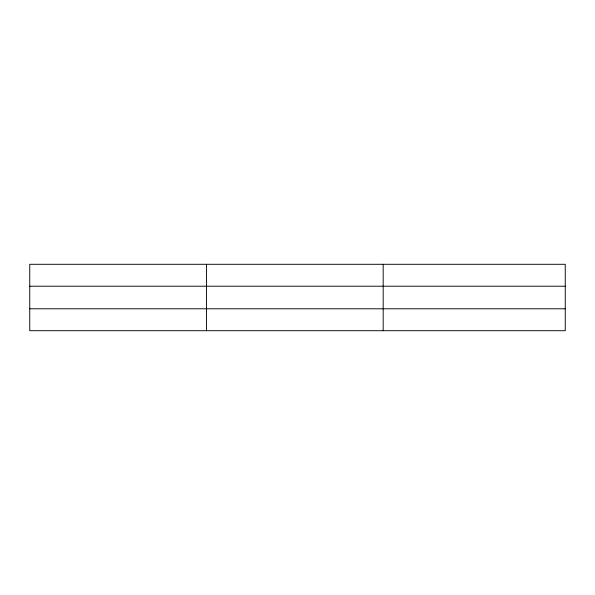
<?xml version="1.0" encoding="UTF-8"?>
<svg xmlns="http://www.w3.org/2000/svg" width="595" height="595" viewBox="0 0 595 595"><rect width="100%" height="100%" fill="white"/><g stroke="black" fill="none" stroke-linecap="round" stroke-linejoin="round"><path stroke-width="0.89" d="M206.465 264.292L206.465 330.708M565.25 286.21L565.25 264.292L29.75 264.292L29.75 330.708L565.25 330.708L565.25 286.21L29.75 286.21M29.75 308.79L565.25 308.79M383.18 264.292L383.18 330.708"/></g></svg>
